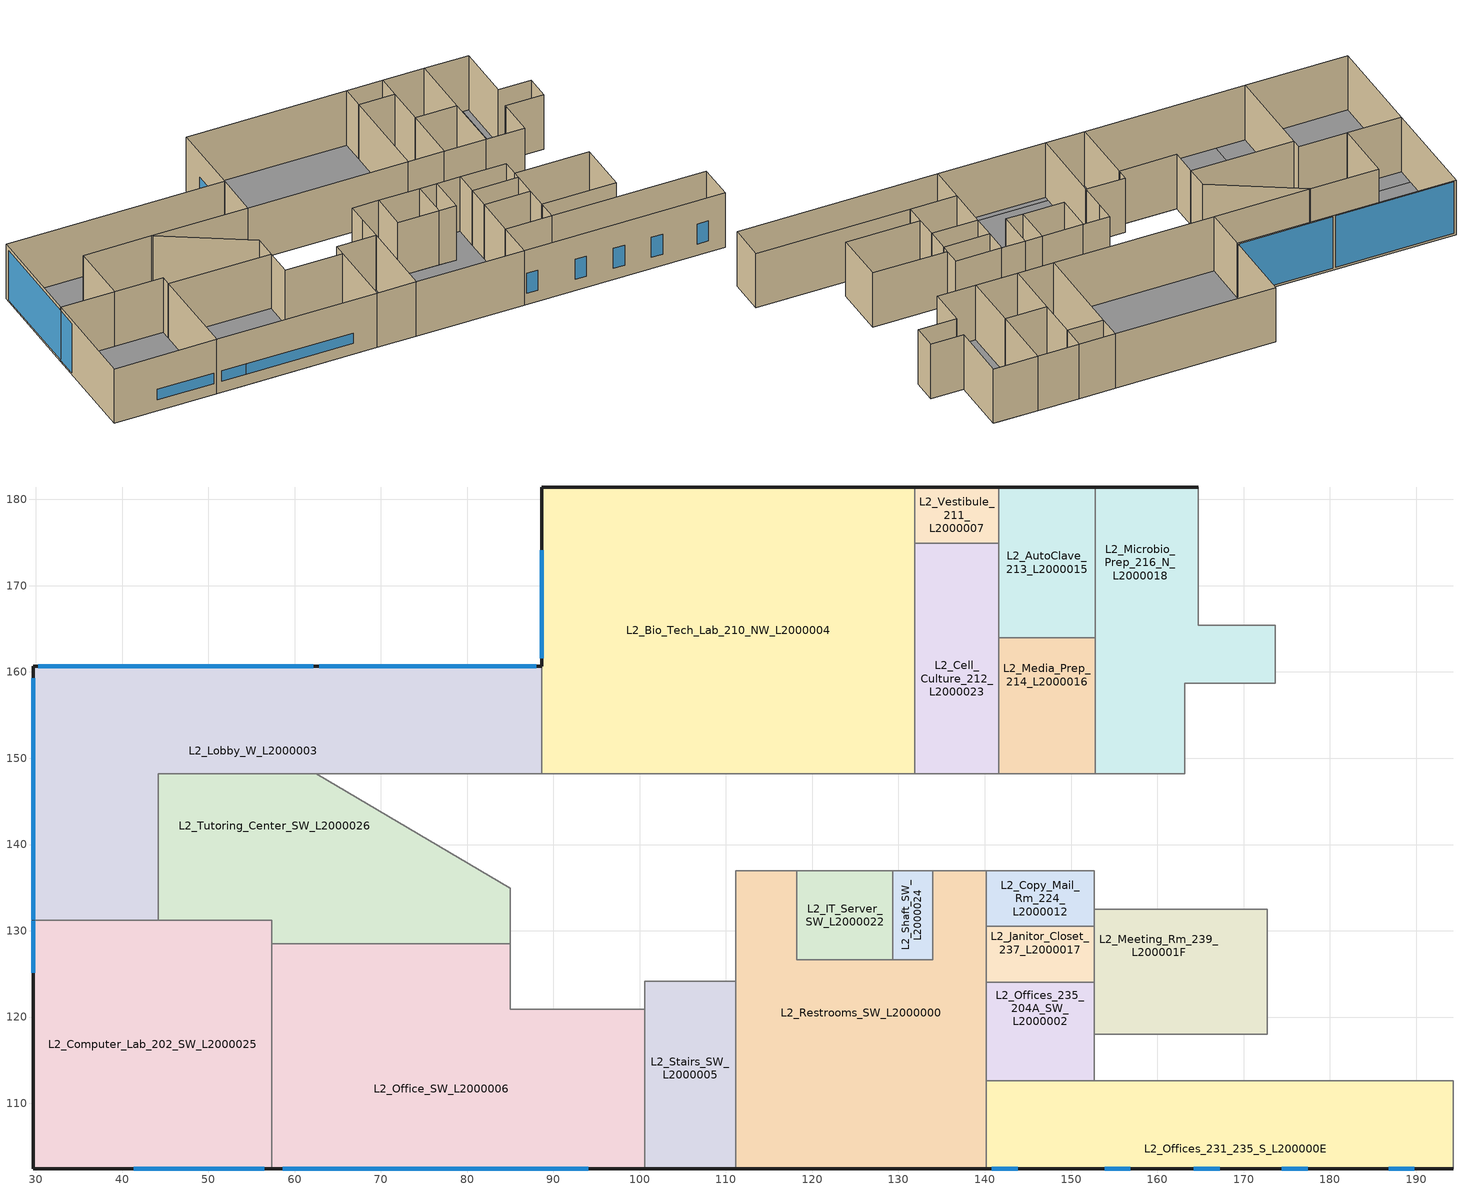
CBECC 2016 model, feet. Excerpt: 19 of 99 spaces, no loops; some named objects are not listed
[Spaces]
L2_Restrooms_SW_L2000000
 floor outside (OtherFloorU071): 140.17,102.41 111.12,102.41 111.12,103.96 140.17,103.96 z16
 floor to L1_Restrooms_SW_L1000012 (Internal Ceiling/Floor): 140.17,103.96 111.12,103.96 111.12,136.99 118.21,136.99 118.21,126.62 133.95,126.62 133.95,136.99 140.17,136.99 z16
 wall outside (Brick Tiles-Metal framing wal w/ (R-19 + R-10) w/ metal screws): 111.12,102.41 140.17,102.41 z16:32
 wall to L1_Elevator_SW_L1000011 (Internal Partition): 111.12,136.99 111.12,131.28 111.12,124.17 z16:32
 wall to L2_Stairs_SW_L2000005 (Internal Partition): 111.12,124.17 111.12,102.41 z16:32
 wall to L2_Shaft_SW_L2000024 (Internal Partition): 133.95,136.99 133.95,126.62 129.34,126.62 z16:32
 wall to L2_Offices_235_204A_SW_L2000002 (Internal Partition): 140.17,112.62 140.17,124.05 z16:32
 wall to L2_Offices_231_235_S_L200000E (Internal Partition): 140.17,102.41 140.17,112.62 z16:32
 wall to L2_Janitor_Closet_237_L2000017 (Internal Partition): 140.17,124.05 140.17,130.52 z16:32
 wall to L2_IT_Server_SW_L2000022 (Internal Partition): 129.34,126.62 118.21,126.62 118.21,136.99 z16:32
 wall to L2_Corridor_1_L2000011 (Internal Partition): 118.21,136.99 111.12,136.99 / 140.17,136.99 133.95,136.99 z16:32
 wall to L2_Copy_Mail_Rm_224_L2000012 (Internal Partition): 140.17,130.52 140.17,136.99 z16:32
L2_Stairs_SW_L2000005
 floor outside (OtherFloorU071): 111.12,102.41 100.58,102.41 100.58,103.96 111.12,103.96 z16
 floor to L1_Stairs_SW_L100000B (Internal Ceiling/Floor): 111.12,103.96 100.58,103.96 100.58,124.17 111.12,124.17 z16
 wall outside (Brick Tiles-Metal framing wal w/ (R-19 + R-10) w/ metal screws): 100.58,102.41 111.12,102.41 z16:32
 wall to L1_Elevator_SW_L1000011 (Internal Partition): 111.12,124.17 100.58,124.17 z16:32
 wall to L2_Office_SW_L2000006 (Internal Partition): 100.58,120.91 100.58,102.41 z16:32
 wall to L2_Corridor_1_L2000011 (Internal Partition): 100.58,124.17 100.58,120.91 z16:32
L2_Vestibule_211_L2000007
 floor to L1_Cadaver_Lab_N_L100000A (Internal Ceiling/Floor): 141.6,174.94 131.91,174.94 131.91,181.43 141.6,181.43 z16
 wall outside (Cement Plaster metal Framed Wall (R-19 + R-8) w/ Green-girts): 141.6,181.43 131.91,181.43 z16:32
 wall to L2_Cell_Culture_212_L2000023 (Internal Partition): 131.91,174.94 141.6,174.94 z16:32
 wall to L2_Bio_Tech_Lab_210_NW_L2000004 (Internal Partition): 131.91,181.43 131.91,174.94 z16:32
 wall to L2_AutoClave_213_L2000015 (Internal Partition): 141.6,174.94 141.6,181.43 z16:32
L2_Tutoring_Center_SW_L2000026
 floor to L1_Classroom_101_SW_L100001A (Internal Ceiling/Floor): 65.3,128.51 57.35,128.51 57.35,131.23 44.21,131.23 44.21,136.12 65.3,136.12 z16
 floor to L1_Classroom_102_NW_L100001E (Internal Ceiling/Floor): 82.94,136.18 82.94,136.12 44.21,136.12 44.21,148.23 62.53,148.23 z16
 floor to L1_West_Lobby_100A_L1000000 (Internal Ceiling/Floor): 85.02,134.95 85.02,128.51 65.3,128.51 65.3,136.12 83.04,136.12 z16
 wall to L2_Office_SW_L2000006 (Internal Partition): 57.35,128.51 85.02,128.51 z16:32
 wall to L2_Lobby_W_L2000003 (Internal Partition): 62.53,148.23 44.21,148.23 44.21,131.23 z16:32
 wall to L2_Corridor_1_L2000011 (Internal Partition): 85.02,128.51 85.02,134.95 62.53,148.23 z16:32
 wall to L2_Computer_Lab_202_SW_L2000025 (Internal Partition): 44.21,131.23 57.35,131.23 57.35,128.51 z16:32
L2_Shaft_SW_L2000024
 floor to L1_shaft_SW_L1000019 (Internal Ceiling/Floor): 133.95,126.62 129.34,126.62 129.34,136.99 133.95,136.99 z16
 wall to L2_IT_Server_SW_L2000022 (Internal Partition): 129.34,136.99 129.34,126.62 z16:32
 wall to L2_Corridor_1_L2000011 (Internal Partition): 133.95,136.99 129.34,136.99 z16:32
L2_Office_SW_L2000006
 floor outside (OtherFloorU071): 88.65,103.96 100.58,103.96 100.58,102.41 65.3,102.41 65.3,120.91 88.65,120.91 z16
 floor to L1_West_Lobby_100A_L1000000 (Internal Ceiling/Floor): 85.02,120.91 65.3,120.91 65.3,128.51 85.02,128.51 z16
 floor to L1_Classroom_101_SW_L100001A (Internal Ceiling/Floor): 65.3,102.41 57.35,102.41 57.35,128.51 65.3,128.51 z16
 floor to L1_Corridor_SW_L1000016 (Internal Ceiling/Floor): 100.58,103.96 88.65,103.96 88.65,120.91 100.58,120.91 z16
 wall outside (Brick Tiles-Metal framing wal w/ (R-19 + R-10) w/ metal screws): 57.35,102.41 100.58,102.41 z16:32
 wall to L2_Corridor_1_L2000011 (Internal Partition): 100.58,120.91 85.02,120.91 85.02,128.51 z16:32
 wall to L2_Computer_Lab_202_SW_L2000025 (Internal Partition): 57.35,128.51 57.35,102.41 z16:32
 window (SB90 on Clear+Air+Clear (U-0.28) [SHGC-0.22] (Overall U-0.44)): 58.62,102.41 65.3,102.41 / 65.3,102.41 94.04,102.41 z19.27:22.32
L2_Offices_235_204A_SW_L2000002
 floor to L1_Classroom_114_SW_L1000007 (Internal Ceiling/Floor): 152.67,117.97 140.17,117.97 140.17,124.05 152.67,124.05 z16; 152.67,112.62 140.17,112.62 140.17,117.97 152.67,117.97 z16
 wall to L2_Offices_231_235_S_L200000E (Internal Partition): 140.17,112.62 152.67,112.62 z16:32
 wall to L2_Meeting_Rm_239_L200001F (Internal Partition): 152.67,118 152.67,124.05 z16:32
 wall to L2_Janitor_Closet_237_L2000017 (Internal Partition): 152.67,124.05 140.17,124.05 z16:32
 wall to L2_Corridor_2_L2000008 (Internal Partition): 152.67,112.62 152.67,118 z16:32
L2_Offices_231_235_S_L200000E
 floor outside (OtherFloorU071): 143.81,102.41 140.17,102.41 140.17,103.96 143.81,103.96 z16; 194.28,102.41 143.81,102.41 143.81,107.07 194.28,107.07 z16
 floor to L1_Classroom_114_SW_L1000007 (Internal Ceiling/Floor): 167.69,107.07 143.81,107.07 143.81,103.96 140.17,103.96 140.17,112.62 167.69,112.62 z16
 floor to L1_Classroom_113_S_L1000008 (Internal Ceiling/Floor): 194.28,107.07 167.69,107.07 167.69,112.62 194.28,112.62 z16
 wall outside (Brick Tiles-Metal framing wal w/ (R-19 + R-10) w/ metal screws): 140.17,102.41 194.28,102.41 z16:32
 wall to L2_Corridor_2_L2000008 (Internal Partition): 194.28,102.41 194.28,112.62 152.67,112.62 z16:32
 window (SB90 on Clear+Air+Clear (U-0.28) [SHGC-0.22] (Overall U-0.44)): 140.81,102.41 143.81,102.41 / 153.88,102.41 156.88,102.41 / 164.22,102.41 167.22,102.41 / 174.44,102.41 177.44,102.41 / 186.8,102.41 189.8,102.41 z19.27:25.19
L2_Microbio_Prep_216_N_L2000018
 floor to L1_Cadaver_Lab_N_L100000A (Internal Ceiling/Floor): 163.21,163.95 152.82,163.95 152.82,181.43 163.21,181.43 z16
 floor to L1_AP_Prep_N_L1000018 (Internal Ceiling/Floor): 163.21,148.23 152.82,148.23 152.82,163.95 163.21,163.95 z16
 floor to L1_Physio_Equiptment_N_L1000002 (Internal Ceiling/Floor): 164.72,165.41 173.65,165.41 173.65,158.69 163.21,158.69 163.21,181.43 164.72,181.43 z16
 wall outside (Cement Plaster metal Framed Wall (R-19 + R-8) w/ Green-girts): 164.72,181.43 152.82,181.43 z16:32
 wall to L2_Microbio_Tech_Office_215_L200001A (Internal Partition): 163.21,148.23 163.21,158.69 173.65,158.69 z16:32
 wall to L2_Storage_215_N_L200001B (Internal Partition): 173.65,165.41 164.72,165.41 164.72,181.43 z16:32
 wall to L2_Microbio_Lab_217_N_L2000001 (Internal Partition): 173.65,158.69 173.65,165.41 z16:32
 wall to L2_Media_Prep_214_L2000016 (Internal Partition): 152.82,163.95 152.82,148.23 z16:32
 wall to L2_Corridor_1_L2000011 (Internal Partition): 152.82,148.23 163.21,148.23 z16:32
 wall to L2_AutoClave_213_L2000015 (Internal Partition): 152.82,181.43 152.82,163.95 z16:32
L2_Meeting_Rm_239_L200001F
 floor to L1_Classroom_114_SW_L1000007 (Internal Ceiling/Floor): 167.69,124.05 152.67,124.05 152.67,132.49 167.69,132.49 z16; 167.69,118 152.67,118 152.67,124.05 167.69,124.05 z16
 floor to L1_Classroom_113_S_L1000008 (Internal Ceiling/Floor): 172.73,124.05 167.69,124.05 167.69,132.49 172.73,132.49 z16; 172.73,118 167.69,118 167.69,124.05 172.73,124.05 z16
 wall to L2_Part_Time_Faculty_242A_west_L2000019 (Internal Partition): 172.73,118 172.73,132.49 z16:32
 wall to L2_Read_Study_200D_west_L200000C (Internal Partition): 172.73,132.49 152.67,132.49 z16:32
 wall to L2_Janitor_Closet_237_L2000017 (Internal Partition): 152.67,130.52 152.67,124.05 z16:32
 wall to L2_Corridor_2_L2000008 (Internal Partition): 152.67,118 172.73,118 z16:32
 wall to L2_Copy_Mail_Rm_224_L2000012 (Internal Partition): 152.67,132.49 152.67,130.52 z16:32
L2_Media_Prep_214_L2000016
 floor to L1_AP_Prep_N_L1000018 (Internal Ceiling/Floor): 152.82,148.23 141.6,148.23 141.6,155.32 152.82,155.32 z16; 152.82,155.32 141.6,155.32 141.6,163.95 152.82,163.95 z16
 wall to L2_Corridor_1_L2000011 (Internal Partition): 141.6,148.23 152.82,148.23 z16:32
 wall to L2_Cell_Culture_212_L2000023 (Internal Partition): 141.6,163.95 141.6,148.23 z16:32
 wall to L2_AutoClave_213_L2000015 (Internal Partition): 152.82,163.95 141.6,163.95 z16:32
L2_Lobby_W_L2000003
 floor to L1_Classroom_102_NW_L100001E (Internal Ceiling/Floor): 73.28,153.25 80.72,153.25 80.72,148.23 44.21,148.23 44.21,136.12 29.68,136.12 29.68,160.68 73.28,160.68 z16
 floor to L1_Classroom_102_Storage_NW_L1000013 (Internal Ceiling/Floor): 88.65,148.23 80.72,148.23 80.72,153.25 73.28,153.25 73.28,160.68 88.65,160.68 z16
 floor to L1_Classroom_101_SW_L100001A (Internal Ceiling/Floor): 44.21,131.23 29.68,131.23 29.68,136.12 44.21,136.12 z16
 wall outside (Brick Tiles-Metal framing wal w/ (R-19 + R-10) w/ metal screws): 88.65,160.68 29.68,160.68 29.68,131.23 z16:32
 wall to L2_Corridor_1_L2000011 (Internal Partition): 62.53,148.23 88.65,148.23 z16:32
 wall to L2_Computer_Lab_202_SW_L2000025 (Internal Partition): 29.68,131.23 44.21,131.23 z16:32
 wall to L2_Bio_Tech_Lab_210_NW_L2000004 (Internal Partition): 88.65,148.23 88.65,160.68 z16:32
 window (SB70XL on Clear+Clear (U-0.28) [SHGC-0.27]): 29.68,159.26 29.68,131.26 z16.5:31; 62.14,160.68 30.29,160.68 z16.6:31.71; 88.02,160.68 62.88,160.68 z16.58:31.71
L2_Janitor_Closet_237_L2000017
 floor to L1_Classroom_114_SW_L1000007 (Internal Ceiling/Floor): 152.67,124.05 140.17,124.05 140.17,126.65 152.67,126.65 z16; 152.67,130.52 152.67,126.65 140.17,126.65 140.17,130.52 z16
 wall to L2_Copy_Mail_Rm_224_L2000012 (Internal Partition): 152.67,130.52 140.17,130.52 z16:32
L2_IT_Server_SW_L2000022
 floor to L1_IT_Server_SW_L1000017 (Internal Ceiling/Floor): 129.34,126.62 118.21,126.62 118.21,136.99 129.34,136.99 z16
 wall to L2_Corridor_1_L2000011 (Internal Partition): 129.34,136.99 118.21,136.99 z16:32
L2_Copy_Mail_Rm_224_L2000012
 floor to L1_Classroom_114_SW_L1000007 (Internal Ceiling/Floor): 152.67,130.52 140.17,130.52 140.17,136.99 152.67,136.99 z16
 wall to L2_Corridor_1_L2000011 (Internal Partition): 152.67,136.99 140.17,136.99 z16:32
 wall to L2_Read_Study_200D_west_L200000C (Internal Partition): 152.67,132.49 152.67,136.99 z16:32
L2_Computer_Lab_202_SW_L2000025
 floor to L1_Classroom_101_SW_L100001A (Internal Ceiling/Floor): 57.35,102.41 29.68,102.41 29.68,131.23 57.35,131.23 z16
 wall outside (Brick Tiles-Metal framing wal w/ (R-19 + R-10) w/ metal screws): 29.68,131.23 29.68,102.41 57.35,102.41 z16:32
 window (SB70XL on Clear+Clear (U-0.28) [SHGC-0.27]): 29.68,131.16 29.68,125.16 z16.5:31
 window (SB90 on Clear+Air+Clear (U-0.28) [SHGC-0.22] (Overall U-0.44)): 41.35,102.41 56.51,102.41 z19.27:22.32
L2_Cell_Culture_212_L2000023
 floor to L1_Cadaver_Lab_N_L100000A (Internal Ceiling/Floor): 141.6,163.95 131.91,163.95 131.91,174.94 141.6,174.94 z16
 floor to L1_AP_Prep_N_L1000018 (Internal Ceiling/Floor): 141.6,148.23 140.37,148.23 140.37,155.32 141.6,155.32 z16; 141.6,155.32 140.37,155.32 140.37,148.23 131.91,148.23 131.91,163.95 141.6,163.95 z16
 wall to L2_Corridor_1_L2000011 (Internal Partition): 131.91,148.23 141.6,148.23 z16:32
 wall to L2_Bio_Tech_Lab_210_NW_L2000004 (Internal Partition): 131.91,174.94 131.91,148.23 z16:32
 wall to L2_AutoClave_213_L2000015 (Internal Partition): 141.6,163.95 141.6,174.94 z16:32
L2_Bio_Tech_Lab_210_NW_L2000004
 floor to L1_Anatomy_Lab_NW_L100000E (Internal Ceiling/Floor): 131.91,148.23 88.65,148.23 88.65,181.43 131.91,181.43 z16
 wall outside (Cement Plaster metal Framed Wall (R-19 + R-8) w/ Green-girts): 131.91,181.43 88.65,181.43 88.65,160.68 z16:32
 wall to L2_Corridor_1_L2000011 (Internal Partition): 88.65,148.23 131.91,148.23 z16:32
 window (SB70XL on Clear+Clear (U-0.28) [SHGC-0.27]): 88.65,174.08 88.65,161.58 z16.5:24.75
L2_AutoClave_213_L2000015
 floor to L1_Cadaver_Lab_N_L100000A (Internal Ceiling/Floor): 152.82,163.95 141.6,163.95 141.6,181.43 152.82,181.43 z16
 wall outside (Cement Plaster metal Framed Wall (R-19 + R-8) w/ Green-girts): 152.82,181.43 141.6,181.43 z16:32
[Proj]
181207_CCC_NSB_T24_Model_v1: StdsVersion=Compliance2016; GasType=NaturalGas; NatGasAvail=0; CliZn=ClimateZone3; StAddress=-specify-; City=-specify-; State=CA; ZipCode=0; CalculateEnergyCosts=0; AvgElecCost=13.41; AvgOtherFuelCost=0; DocAuthName=-specify-; DocAuthCEAIdent=-specify-; DocAuthCompany=Integral Group Inc.; DocAuthAddress=427 13th Street; DocAuthCity=Oakland; DocAuthState=CA; DocAuthZipCode=94612; DocAuthPhone=-specify-; EnvDsgnrName=-specify-; EnvDsgnrLicense=-specify-; EnvDsgnrCompany=-specify-; EnvDsgnrAddress=-specify-; EnvDsgnrCity=-specify-; EnvDsgnrState=CA; EnvDsgnrZipCode=0; EnvDsgnrPhone=-specify-; LtgDsgnrName=-specify-; LtgDsgnrLicense=-specify-; LtgDsgnrCompany=-specify-; LtgDsgnrAddress=-specify-; LtgDsgnrCity=-specify-; LtgDsgnrState=CA; LtgDsgnrZipCode=0; LtgDsgnrPhone=-specify-; MechDsgnrName=-specify-; MechDsgnrLicense=-specify-; MechDsgnrCompany=-specify-; MechDsgnrAddress=-specify-; MechDsgnrCity=-specify-; MechDsgnrState=CA; MechDsgnrZipCode=0; MechDsgnrPhone=-specify-; WeatherStation=OAKLAND_724930; QuickAnalysis=0; UseExcptDsgnModel=0; NarrativeDetails=-specify-; CompType=NewComplete; CompPathEnv=Performance; EnvDetailsLctn=-specify-; CompPathMech=Performance; MechDetailsLctn=-specify-; CompPathDHW=Performance; DHWDetailsLctn=-specify-; CompPathLtg=Performance; LtgDetailsLctn=-specify-; CompPathKit=NA; CompPathComputerRm=NA; CompPathLab=NA
[Bldg]
Building: RelocPubSchoolBldg=0; BldgAz=41; HighRiseResLivingUnitCnt=0; HotelMotelGuestRmCnt=0
[Mat]
Name | CodeCat | CodeItem
Air - Ceiling 5 | Air | Air - Ceiling - 3/4 in.
Air - Wall 18 | Air | Air - Wall - 3/4 in.
Carpet - 3/4 in. | Finish Materials | Carpet - 3/4 in.
Chipboard Flooring | Woods | Wood - 1/2 in.
Batt Insulation (R-19) | Insulation Board | Compliance Insulation R5.60
Compliance Insulation R9.83 | Insulation Board | Compliance Insulation R9.83
Plasterboard | Plastering Materials | Stucco - 3/8 in.
Plywood - 5/8 in. | Bldg Board and Siding | Plywood - 5/8 in.
Reinforced Concrete | Concrete | Concrete - 80 lb/ft3 - 2 in.
Brick- 48 lbs- 3 5/8 in | Masonry Materials | Brick - 48 lb/ft3 - 3 5/8 in.
Mineral Wool Cont. Insulation (R-8) | Insulation Board | Compliance Insulation R5.00
Plasterboard 2 (Wall) | Plastering Materials | Gypsum plaster - on metal lath 70 lb/ft3 - 3/4 in.
[FenCons] FenType=VerticalFenestration; FenProdType=FixedWindow; AssmContext=Manufactured; CertificationMthd=NFRCRated; GreenhouseGardenWin=0; WinDivider=TrueDividedLite; ShdgCred=0; DynamicGlz=0
Name | SHGC | UFactor | VT
SB90 on Clear+Air+Clear (U-0.28) [SHGC-0.22] (Overall U-0.44) | 0.231613 | 0.444746 | 0.6
SB70XL on Clear+Clear (U-0.28) [SHGC-0.27] | 0.27814 | 0.442874 | 0.64
[ConsAssm] SpecMthd=Layers
Name | CompatibleSurfType | MatRef
Cement Plaster metal Framed Wall (R-19 + R-8) w/ Green-girts | ExteriorWall | ( Mineral Wool Cont. Insulation (R-8), 5/8 inch Sheathing, Batt Insulation (R-19), 5/8 inch Sheathing )
Internal Ceiling/Floor | InteriorFloor | ( Chipboard Flooring, Air - Ceiling 5, Reinforced Concrete, Air - Ceiling 5, Plasterboard, - none - )
Internal Partition | InteriorWall | ( Plasterboard 2 (Wall), Air - Wall 18, Plasterboard 2 (Wall) )
OtherFloorU071 | ExteriorFloor | ( Compliance Insulation R9.83, Plywood - 5/8 in., Carpet - 3/4 in. )
Brick Tiles-Metal framing wal w/ (R-19 + R-10) w/ metal screws | ExteriorWall | ( Brick- 48 lbs- 3 5/8 in, Mineral Wool Cont. Insulation (R-8), 5/8 inch Sheathing, Batt Insulation (R-19), 5/8 inch Sheathing )
[ThrmlZn]
Name | Type | PriAirCondgSysRef | VentSysRef | VentSrc | VentCtrlMthd | VentSpecMthd | ExhSysRef
Zn L2_Office_SW | Conditioned | ( AHU, VAV 203-1_204-1 (Backup sys) ) | AHU | Forced | Fixed | Maximum
Zn L2_Lobby_W | Conditioned | ( AHU, VAV 200A-1 (Backup sys) ) | AHU | Forced | CO2Sensors | Maximum
Zn L2_IT_Server_SW | Conditioned | ( AHU, FCU4 ) | AHU | Forced | Fixed | Maximum
Zn L2_Shaft_SW | Unconditioned |  |  | None
Zn L2_Restrooms_SW; Zn L2_Vestibule_211; Zn L2_Janitor_Closet_237; Zn L2_Stairs_SW | Unconditioned |  |  | Natural
Zn L2_Microbio_Prep_216_N | Conditioned | ( AHU, LSV 214-1 (Backup sys) Microbio_prep ) | AHU | Forced | Fixed | Maximum | LEV 214-1
Zn L2_AutoClave_213 | Conditioned | ( AHU, LSV 212-1 (Backup sys)_Autoclave ) | AHU | Forced | Fixed | Maximum | LEV 213
Zn L2_Media_Prep_214 | Conditioned | ( AHU, LSV 214-1 (Backup sys) Media_prep ) | AHU | Forced | Fixed | Maximum | LEV 214-1
Zn L2_Cell_Culture_212 | Conditioned | ( AHU, LSV 212-1 (Backup sys)_Cell Culture ) | AHU | Forced | Fixed | Maximum | LEV 212-1
Zn L2_Offices_235_204A_SW | Conditioned | ( AHU, VAV 236-1 (Backup sys)-Offices_235_204A ) | AHU | Forced | Fixed | Maximum
Zn L2_Copy_Mail_Rm_224 | Conditioned | ( AHU, VAV 239-1 (Backup sys) ) | AHU | Forced | Fixed | Maximum
Zn L2_Meeting_Rm_239 | Conditioned | ( AHU, VAV 225-1 (Backup sys) ) | AHU | Forced | CO2Sensors | Maximum
Zn L2_Offices_231_235_S | Conditioned | ( AHU, VAV 231-1 (Backup sys) ) | AHU | Forced | Fixed | Maximum
Zn L2_Tutoring_Center_SW | Conditioned | ( AHU, VAV 201-1 (Backup sys) ) | AHU | Forced | Fixed | Maximum
Zn L2_Bio_Tech_Lab_210_NW | Conditioned | ( AHU, LSV 210-1 (Backup sys) ) | AHU | Forced | Fixed | Maximum | LEV 210-1
Zn L2_Computer_Lab_202_SW | Conditioned | ( AHU, VAV 202-1 (Backup sys) ) | AHU | Forced | Fixed | Maximum
[Story]
BuildingStory 2
[Spc] Story=BuildingStory 2; FlrToCeilingHgt=16; OccFrac=0.5; FxdSeat=0; EnvStatus=New; LtgStatus=New; IntLtgSpecMthd=AreaCategoryMethod; IntLtgRegHtGnSpcFrac=0; IntLtgRegHtGnRadFrac=0; SkyltReqExcptFrac=0; ElevCnt=0; ElevLostFrac=0; EscalCnt=0; EscalLostFrac=0; SHWFluidSegRef=SHW supply; ExhPerArea=0; ExhACH=0; DwellingUnitTypeCnt=( 0, 0, 0, 0, 0, 0 ); DwellingUnitTypeArea=( 0, 0, 0, 0, 0, 0 )
Name | CondgType | ThrmlZnRef | Vol | SpcFunc | IntLPDReg | PriSide100PctControlled | RecptPwrDens | ExhPerSpc
L2_Vestibule_211_L2000007 | IndirectlyConditioned | Zn L2_Vestibule_211 | 1006.3 | Corridors, Restrooms, Stairs, and Support Areas | 0.6 | 1 | 0.2 | 0
L2_Tutoring_Center_SW_L2000026 | DirectlyConditioned | Zn L2_Tutoring_Center_SW | 9912.12 | Classrooms, Lecture, Training, Vocational Areas | 1.2 | 1 | 1 | 0
L2_Stairs_SW_L2000005 | IndirectlyConditioned | Zn L2_Stairs_SW | 3673.63 | Corridors, Restrooms, Stairs, and Support Areas | 0.6 | 1 | 0.2 | 0
L2_Shaft_SW_L2000024 | IndirectlyConditioned | Zn L2_Shaft_SW | 763.919 | Unoccupied-Exclude from Gross Floor Area | 0 | 0 | 0 | 0
L2_Restrooms_SW_L2000000 | IndirectlyConditioned | Zn L2_Restrooms_SW | 13464.9 | Corridors, Restrooms, Stairs, and Support Areas | 0.6 | 1 | 0.2 | 0
L2_Office_SW_L2000006 | DirectlyConditioned | Zn L2_Office_SW | 16164.8 | Office (Greater than 250 square feet in floor area) | 0.75 | 1 | 1.5 | 0
L2_Offices_235_204A_SW_L2000002 | DirectlyConditioned | Zn L2_Offices_235_204A_SW | 2284.49 | Office (Greater than 250 square feet in floor area) | 0.75 | 1 | 1.5 | 0
L2_Offices_231_235_S_L200000E | DirectlyConditioned | Zn L2_Offices_231_235_S | 8844.97 | Office (Greater than 250 square feet in floor area) | 0.75 | 1 | 1.5 | 0
L2_Microbio_Prep_216_N_L2000018 | DirectlyConditioned | Zn L2_Microbio_Prep_216_N | 7028.97 | Laboratory, Scientific | 0.671506 | 1 | 2 | 240
L2_Meeting_Rm_239_L200001F | DirectlyConditioned | Zn L2_Meeting_Rm_239 | 4650.19 | Convention, Conference, Multipurpose and Meeting Center Areas | 0.509227 | 1 | 1 | 0
L2_Media_Prep_214_L2000016 | DirectlyConditioned | Zn L2_Media_Prep_214 | 2821.07 | Laboratory, Scientific | 0.669249 | 1 | 2 | 0
L2_Lobby_W_L2000003 | DirectlyConditioned | Zn L2_Lobby_W | 15696.5 | Lobby, Main Entry | 0.95 | 1 | 0.5 | 0
L2_Janitor_Closet_237_L2000017 | IndirectlyConditioned | Zn L2_Janitor_Closet_237 | 1293.29 | Commercial and Industrial Storage Areas (conditioned or unconditioned) | 0.6 | 1 | 0.2 | 0
L2_IT_Server_SW_L2000022 | DirectlyConditioned | Zn L2_IT_Server_SW | 1845.54 | Electrical, Mechanical, Telephone Rooms | 0.55 | 1 | 3 | 0
L2_Copy_Mail_Rm_224_L2000012 | DirectlyConditioned | Zn L2_Copy_Mail_Rm_224 | 1293.29 | Commercial and Industrial Storage Areas (conditioned or unconditioned) | 0.6 | 1 | 0.2 | 0
L2_Computer_Lab_202_SW_L2000025 | DirectlyConditioned | Zn L2_Computer_Lab_202_SW | 12762.5 | Classrooms, Lecture, Training, Vocational Areas | 1.2 | 1 | 1 | 0
L2_Cell_Culture_212_L2000023 | DirectlyConditioned | Zn L2_Cell_Culture_212 | 4143.08 | Laboratory, Scientific | 0.9114 | 1 | 2 | 250
L2_Bio_Tech_Lab_210_NW_L2000004 | DirectlyConditioned | Zn L2_Bio_Tech_Lab_210_NW | 22982.2 | Laboratory, Scientific | 1.4 | 1 | 2 | 370
L2_AutoClave_213_L2000015 | DirectlyConditioned | Zn L2_AutoClave_213 | 3137.61 | Laboratory, Scientific | 1.4 | 1 | 2 | 180
[IntLtgSys] PwrReg=1; AllowLen=0; AllowArea=0; LumMntgHgt=0; DaylitAreaType=PrimarySidelit; IsAcceptanceTestReqdRpt=0; LtgCtrlCntRpt=0
Name | Spc | LumRef | LumCnt
InteriorLightingSystem 63 | L2_Vestibule_211_L2000007 | ( R1, - none -, - none -, - none -, - none - ) | ( 2, 0, 0, 0, 0 )
InteriorLightingSystem 62 | L2_Tutoring_Center_SW_L2000026 | ( P4 (W/sf), - none -, - none -, - none -, - none - ) | ( 191, 0, 0, 0, 0 )
InteriorLightingSystem 60 | L2_Stairs_SW_L2000005 | ( S3, - none -, - none -, - none -, - none - ) | ( 2, 0, 0, 0, 0 )
InteriorLightingSystem 58 | L2_Restrooms_SW_L2000000 | ( R1, R3 (W/sf), - none -, - none -, - none - ) | ( 10, 17, 0, 0, 0 )
InteriorLightingSystem 53 | L2_Office_SW_L2000006 | ( R4A, R5, - none -, - none -, - none - ) | ( 8, 4, 0, 0, 0 )
InteriorLightingSystem 51 | L2_Offices_235_204A_SW_L2000002 | ( R5, - none -, - none -, - none -, - none - ) | ( 2, 0, 0, 0, 0 )
InteriorLightingSystem 50 | L2_Offices_231_235_S_L200000E | ( R5, - none -, - none -, - none -, - none - ) | ( 9, 0, 0, 0, 0 )
InteriorLightingSystem 47 | L2_Microbio_Prep_216_N_L2000018 | ( R4B, - none -, - none -, - none -, - none - ) | ( 5, 0, 0, 0, 0 )
InteriorLightingSystem 45 | L2_Meeting_Rm_239_L200001F | ( R5, - none -, - none -, - none -, - none - ) | ( 4, 0, 0, 0, 0 )
InteriorLightingSystem 44 | L2_Media_Prep_214_L2000016 | ( R4B, - none -, - none -, - none -, - none - ) | ( 2, 0, 0, 0, 0 )
InteriorLightingSystem 1 | L2_Lobby_W_L2000003 | ( R8, TA / TB (W/sf), T1, T3, T4 ) | ( 6, 56, 5, 3, 4 )
InteriorLightingSystem 2 | L2_Lobby_W_L2000003 | ( T6, - none -, - none -, - none -, - none - ) | ( 9, 0, 0, 0, 0 )
InteriorLightingSystem 42 | L2_Janitor_Closet_237_L2000017 | ( P2 (W/sf), - none -, - none -, - none -, - none - ) | ( 8, 0, 0, 0, 0 )
InteriorLightingSystem 41 | L2_IT_Server_SW_L2000022 | ( P2 (W/sf), - none -, - none -, - none -, - none - ) | ( 7, 0, 0, 0, 0 )
InteriorLightingSystem 34 | L2_Copy_Mail_Rm_224_L2000012 | ( R5, - none -, - none -, - none -, - none - ) | ( 2, 0, 0, 0, 0 )
InteriorLightingSystem 33 | L2_Computer_Lab_202_SW_L2000025 | ( R1, R4A, R6, - none -, - none - ) | ( 1, 12, 3, 0, 0 )
InteriorLightingSystem 32 | L2_Cell_Culture_212_L2000023 | ( R4B, - none -, - none -, - none -, - none - ) | ( 4, 0, 0, 0, 0 )
InteriorLightingSystem 31 | L2_Bio_Tech_Lab_210_NW_L2000004 | ( R4B, R6, S2 (W/sf), - none -, - none - ) | ( 18, 2, 6, 0, 0 )
InteriorLightingSystem 30 | L2_AutoClave_213_L2000015 | ( R4B, - none -, - none -, - none -, - none - ) | ( 2, 0, 0, 0, 0 )
[Lum] FxtrType=RecessedOrDownlight; LampType=LinearFluorescent; HtGnSpcFrac=0.69; HtGnRadFrac=0.58; PwrNA8Default=0
Name | Pwr
P2 (W/sf) | 9.8
P4 (W/sf) | 9
R1 | 8
R3 (W/sf) | 3
R4A; R5 | 37
R4B | 59
R6 | 19.6
R8 | 40
S2 (W/sf) | 5
S3 | 58
TA / TB (W/sf) | 12
T1; T4; T6 | 23
T3 | 13
